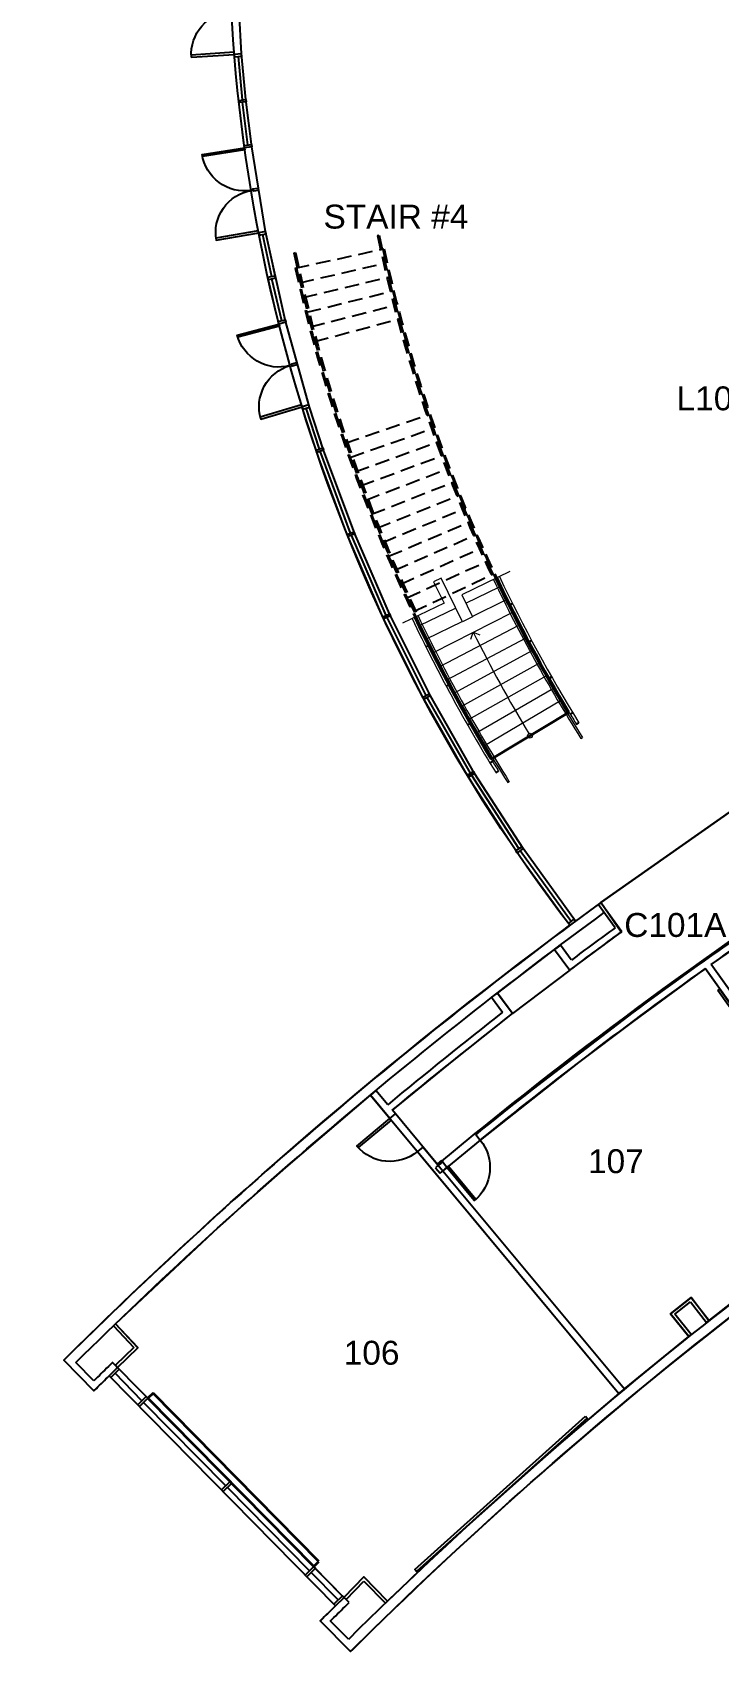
# Model space of a CAD drawing. Header units: inches. Extents: x -60 to 4824, y -1448 to 1233.
# Drawn here: x 381 to 955, y -1448 to -93 of the extents above; entities that cross this region are included whole.
import ezdxf

# ---------------------------------------------------------------- set-up
doc = ezdxf.new("R2010")
doc.units = ezdxf.units.IN
doc.header["$LTSCALE"] = 96
doc.header["$MEASUREMENT"] = 0
doc.linetypes.add('HIDDEN2', pattern=[0.1875, 0.125, -0.0625])
for name, color, linetype, lineweight in [('A-Anno-Note', 3, 'Continuous', 25), ('A-FLOR', 4, 'Continuous', 35), ('A-FLOR-CASE', 3, 'Continuous', 25), ('A-FLOR-HRAL', 1, 'Continuous', 5), ('A-FLOR-STRS', 4, 'Continuous', 13), ('A-FLOR-STRS-ARRW', 1, 'Continuous', 5), ('A-WALL-INTR', 4, 'Continuous', 35)]:
    doc.layers.add(name, color=color, linetype=linetype, lineweight=lineweight)
for name, color, linetype in [('A-DOOR', 4, 'Continuous'), ('A-FLOR-STRS-OVHD', 2, 'HIDDEN2'), ('A-GLAZ', 3, 'Continuous'), ('A-WALL', 5, 'Continuous'), ('A-WALL-JAMB', 6, 'Continuous'), ('POLYGONS', 1, 'Continuous')]:
    doc.layers.add(name, color=color, linetype=linetype)
doc.styles.get("Standard").update_dxf_attribs({"font": 'arial.ttf'})

# ---------------------------------------------------------------- blocks, each defined once
blk = doc.blocks.new('*U113')
at = {"linetype": 'ByBlock', "lineweight": -2}
for p, q in [((6, -5), (6, 5)), ((6, 5), (6, 5)), ((276, 5), (276, -5)), ((276, 5), (276, 5)), ((0, -5), (6, -5)), ((276, -5), (282, -5))]:
    blk.add_line(p, q, dxfattribs=at)
at = {"lineweight": -2}
for p, q in [((6, -5), (6, 5)), ((6, 5), (6, 5)), ((276, 5), (276, -5)), ((276, 5), (276, 5)), ((0, -5), (6, -5)), ((276, -5), (282, -5))]:
    blk.add_line(p, q, dxfattribs=at)
blk = doc.blocks.new('*U255')
at = {"linetype": 'ByBlock', "lineweight": -2}
for p, q in [((30, 1.2), (6, 1.2)), ((30, -1.2), (30, 1.2)), ((0, -1.2), (30, -1.2))]:
    blk.add_line(p, q, dxfattribs=at)
at = {"lineweight": -2}
for p, q in [((30, 1.2), (6, 1.2)), ((30, -1.2), (30, 1.2)), ((0, -1.2), (30, -1.2))]:
    blk.add_line(p, q, dxfattribs=at)
blk = doc.blocks.new('*U259')
at = {"linetype": 'ByBlock', "lineweight": -2}
for p, q in [((19.4, 1.2), (-2.5, 1.2)), ((0, -1.3), (16.9, -1.3))]:
    blk.add_line(p, q, dxfattribs=at)
at = {"lineweight": -2}
for p, q in [((19.4, 1.2), (-2.5, 1.2)), ((0, -1.3), (16.9, -1.3))]:
    blk.add_line(p, q, dxfattribs=at)
blk = doc.blocks.new('*U260')
at = {"linetype": 'ByBlock', "lineweight": -2}
for p, q in [((23.2, 0), (1.3, 0)), ((23.2, -2.5), (23.2, 0)), ((-1.3, -2.5), (23.2, -2.5))]:
    blk.add_line(p, q, dxfattribs=at)
at = {"lineweight": -2}
for p, q in [((23.2, 0), (1.3, 0)), ((23.2, -2.5), (23.2, 0)), ((-1.3, -2.5), (23.2, -2.5))]:
    blk.add_line(p, q, dxfattribs=at)
blk = doc.blocks.new('*U334')
at = {"linetype": 'ByBlock', "lineweight": -2}
for p, q in [((0, 3), (0, -3)), ((263.5, 3), (0, 3)), ((263.5, -3), (263.5, 3)), ((299.5, 3), (325, 3)), ((299.5, 3), (299.5, -3)), ((325, -3), (325, 3)), ((0, -3), (263.5, -3)), ((299.5, -3), (303.5, -3)), ((309.5, -3), (325, -3))]:
    blk.add_line(p, q, dxfattribs=at)
at = {"lineweight": -2}
for p, q in [((0, 3), (0, -3)), ((263.5, 3), (0, 3)), ((263.5, -3), (263.5, 3)), ((299.5, 3), (325, 3)), ((299.5, 3), (299.5, -3)), ((325, -3), (325, 3)), ((0, -3), (263.5, -3)), ((299.5, -3), (303.5, -3)), ((309.5, -3), (325, -3))]:
    blk.add_line(p, q, dxfattribs=at)
blk = doc.blocks.new('*U335')
at = {"linetype": 'ByBlock', "lineweight": -2}
for p, q in [((237.5, 3), (0, 3)), ((237.5, -3), (237.5, 3)), ((0, -3), (237.5, -3))]:
    blk.add_line(p, q, dxfattribs=at)
at = {"lineweight": -2}
for p, q in [((237.5, 3), (0, 3)), ((237.5, -3), (237.5, 3)), ((0, -3), (237.5, -3))]:
    blk.add_line(p, q, dxfattribs=at)
blk = doc.blocks.new('*U336')
at = {"linetype": 'ByBlock', "lineweight": -2}
for p, q in [((0, 0), (0, -2.5)), ((22, 0), (0, 0)), ((0, -2.5), (24.5, -2.5))]:
    blk.add_line(p, q, dxfattribs=at)
at = {"lineweight": -2}
for p, q in [((0, 0), (0, -2.5)), ((22, 0), (0, 0)), ((0, -2.5), (24.5, -2.5))]:
    blk.add_line(p, q, dxfattribs=at)
blk = doc.blocks.new('*U341')
at = {"linetype": 'ByBlock', "lineweight": -2}
for p, q in [((557, 41), (557.9, 35.1)), ((565.3, 36.2), (564.4, 42.1)), ((522.2, 30), (521.4, 35.9)), ((7.5, -6), (7.5, 0)), ((43.5, 0.2), (43.5, -5.8))]:
    blk.add_line(p, q, dxfattribs=at)
at = {"lineweight": -2}
for p, q in [((557, 41), (557.9, 35.1)), ((565.3, 36.2), (564.4, 42.1)), ((522.2, 30), (521.4, 35.9)), ((7.5, -6), (7.5, 0)), ((43.5, 0.2), (43.5, -5.8))]:
    blk.add_line(p, q, dxfattribs=at)
at = {"linetype": 'ByBlock', "lineweight": -2, "extrusion": (0, 0, -1)}
for start, end in [(261.467, 261.5797), (262.1219, 265.6883), (269.8878, 269.9548), (265.7787, 269.3455)]:
    blk.add_arc((0, 3804), 3804, start, end, dxfattribs=at)
at = {"lineweight": -2, "extrusion": (0, 0, -1)}
for start, end in [(261.467, 261.5797), (262.1219, 265.6883), (269.8878, 269.9548), (265.7787, 269.3455)]:
    blk.add_arc((0, 3804), 3804, start, end, dxfattribs=at)
at = {"linetype": 'ByBlock', "lineweight": -2}
for start, end in [(274.2665, 277.8785), (278.4199, 278.533), (270.654, 274.2665), (270.0451, 270.1127)]:
    blk.add_arc((0, 3804), 3810, start, end, dxfattribs=at)
at = {"lineweight": -2}
for start, end in [(274.2665, 277.8785), (278.4199, 278.533), (270.654, 274.2665), (270.0451, 270.1127)]:
    blk.add_arc((0, 3804), 3810, start, end, dxfattribs=at)
blk = doc.blocks.new('*U167')
at = {"linetype": 'ByBlock', "lineweight": -2}
for p, q in [((0, 2.5), (0, 0)), ((27.5, 2.5), (0, 2.5)), ((0, 0), (25, 0))]:
    blk.add_line(p, q, dxfattribs=at)
at = {"lineweight": -2}
for p, q in [((0, 2.5), (0, 0)), ((27.5, 2.5), (0, 2.5)), ((0, 0), (25, 0))]:
    blk.add_line(p, q, dxfattribs=at)
blk = doc.blocks.new('*U168')
at = {"linetype": 'ByBlock', "lineweight": -2}
for p, q in [((-2.5, 0), (21.4, 0)), ((21.4, 2.5), (0.1, 2.5)), ((21.4, 0), (21.4, 2.5))]:
    blk.add_line(p, q, dxfattribs=at)
at = {"lineweight": -2}
for p, q in [((-2.5, 0), (21.4, 0)), ((21.4, 2.5), (0.1, 2.5)), ((21.4, 0), (21.4, 2.5))]:
    blk.add_line(p, q, dxfattribs=at)
blk = doc.blocks.new('*U169')
at = {"linetype": 'ByBlock', "lineweight": -2}
for p, q in [((28.3, 2.5), (-0.1, 2.5)), ((28.3, 0), (28.3, 2.5)), ((2.5, 0), (28.3, 0))]:
    blk.add_line(p, q, dxfattribs=at)
at = {"lineweight": -2}
for p, q in [((28.3, 2.5), (-0.1, 2.5)), ((28.3, 0), (28.3, 2.5)), ((2.5, 0), (28.3, 0))]:
    blk.add_line(p, q, dxfattribs=at)
blk = doc.blocks.new('*U397')
at = {"linetype": 'ByBlock', "lineweight": -2}
for p, q in [((52.8, 0.5), (49.3, 0.4)), ((0, 0), (-1.3, 0))]:
    blk.add_line(p, q, dxfattribs=at)
at = {"lineweight": -2}
for p, q in [((52.8, 0.5), (49.3, 0.4)), ((0, 0), (-1.3, 0))]:
    blk.add_line(p, q, dxfattribs=at)
at = {"linetype": 'ByBlock', "lineweight": -2, "extrusion": (0, 0, -1)}
blk.add_arc((0, 2963.7), 2963.7, 269.047, 270, dxfattribs=at)
at = {"lineweight": -2, "extrusion": (0, 0, -1)}
blk.add_arc((0, 2963.7), 2963.7, 269.047, 270, dxfattribs=at)
at = {"linetype": 'ByBlock', "lineweight": -2}
blk.add_arc((0, 2963.7), 2969.7, 270.0237, 270.9029, dxfattribs=at)
at = {"lineweight": -2}
blk.add_arc((0, 2963.7), 2969.7, 270.0237, 270.9029, dxfattribs=at)
blk = doc.blocks.new('*U452')
at = {"linetype": 'ByBlock', "lineweight": -2}
for p, q in [((0, 0), (-5, 0)), ((20, -5.9), (23, -5.9))]:
    blk.add_line(p, q, dxfattribs=at)
at = {"lineweight": -2}
for p, q in [((0, 0), (-5, 0)), ((20, -5.9), (23, -5.9))]:
    blk.add_line(p, q, dxfattribs=at)
at = {"linetype": 'ByBlock', "lineweight": -2, "extrusion": (0, 0, -1)}
blk.add_arc((0, 3588), 3588, 269.7285, 270, dxfattribs=at)
at = {"lineweight": -2, "extrusion": (0, 0, -1)}
blk.add_arc((0, 3588), 3588, 269.7285, 270, dxfattribs=at)
at = {"linetype": 'ByBlock', "lineweight": -2}
blk.add_arc((0, 3588), 3594, 270.0798, 270.3194, dxfattribs=at)
at = {"lineweight": -2}
blk.add_arc((0, 3588), 3594, 270.0798, 270.3194, dxfattribs=at)
blk = doc.blocks.new('*U453')
at = {"linetype": 'ByBlock', "lineweight": -2}
for p, q in [((21.5, 3), (0, 3)), ((-6, -3), (30, -3))]:
    blk.add_line(p, q, dxfattribs=at)
at = {"lineweight": -2}
for p, q in [((21.5, 3), (0, 3)), ((-6, -3), (30, -3))]:
    blk.add_line(p, q, dxfattribs=at)
blk = doc.blocks.new('*U470')
at = {"linetype": 'ByBlock', "lineweight": -2}
for p, q in [((21.5, 3), (0, 3)), ((-8.5, -3), (27.5, -3))]:
    blk.add_line(p, q, dxfattribs=at)
at = {"lineweight": -2}
for p, q in [((21.5, 3), (0, 3)), ((-8.5, -3), (27.5, -3))]:
    blk.add_line(p, q, dxfattribs=at)
blk = doc.blocks.new('*U471')
at = {"linetype": 'ByBlock', "lineweight": -2}
for p, q in [((583.1, 35.3), (586.1, 35.8)), ((0, 0), (0, -8.5))]:
    blk.add_line(p, q, dxfattribs=at)
at = {"lineweight": -2}
for p, q in [((583.1, 35.3), (586.1, 35.8)), ((0, 0), (0, -8.5))]:
    blk.add_line(p, q, dxfattribs=at)
at = {"linetype": 'ByBlock', "lineweight": -2, "extrusion": (0, 0, -1)}
blk.add_arc((0, 3891.5), 3891.5, 261.4448, 270, dxfattribs=at)
at = {"lineweight": -2, "extrusion": (0, 0, -1)}
blk.add_arc((0, 3891.5), 3891.5, 261.4448, 270, dxfattribs=at)
at = {"linetype": 'ByBlock', "lineweight": -2}
blk.add_arc((0, 3891.5), 3900, 270, 278.5994, dxfattribs=at)
at = {"lineweight": -2}
blk.add_arc((0, 3891.5), 3900, 270, 278.5994, dxfattribs=at)
blk = doc.blocks.new('*U484')
at = {"linetype": 'ByBlock', "lineweight": -2}
for p, q in [((23, 0.1), (20, 0.1)), ((-5, -6), (0, -6))]:
    blk.add_line(p, q, dxfattribs=at)
at = {"lineweight": -2}
for p, q in [((23, 0.1), (20, 0.1)), ((-5, -6), (0, -6))]:
    blk.add_line(p, q, dxfattribs=at)
at = {"linetype": 'ByBlock', "lineweight": -2, "extrusion": (0, 0, -1)}
blk.add_arc((0, 3864), 3864, 269.7034, 269.9259, dxfattribs=at)
at = {"lineweight": -2, "extrusion": (0, 0, -1)}
blk.add_arc((0, 3864), 3864, 269.7034, 269.9259, dxfattribs=at)
at = {"linetype": 'ByBlock', "lineweight": -2}
blk.add_arc((0, 3864), 3870, 270, 270.2518, dxfattribs=at)
at = {"lineweight": -2}
blk.add_arc((0, 3864), 3870, 270, 270.2518, dxfattribs=at)
blk = doc.blocks.new('*U485')
at = {"linetype": 'ByBlock', "lineweight": -2}
for p, q in [((0, 2.5), (0, 0)), ((21.2, 2.5), (0, 2.5)), ((0, 0), (23.7, 0))]:
    blk.add_line(p, q, dxfattribs=at)
at = {"lineweight": -2}
for p, q in [((0, 2.5), (0, 0)), ((21.2, 2.5), (0, 2.5)), ((0, 0), (23.7, 0))]:
    blk.add_line(p, q, dxfattribs=at)
blk = doc.blocks.new('*U36')
at = {"linetype": 'ByBlock', "lineweight": -2, "extrusion": (0, 0, -1)}
blk.add_arc((0, 4212.5), 4212.5, 268.2448, 270, dxfattribs=at)
at = {"lineweight": -2, "extrusion": (0, 0, -1)}
blk.add_arc((0, 4212.5), 4212.5, 268.2448, 270, dxfattribs=at)
at = {"linetype": 'ByBlock', "lineweight": -2}
blk.add_arc((0, 4212.5), 4218.5, 270.0796, 271.7553, dxfattribs=at)
at = {"lineweight": -2}
blk.add_arc((0, 4212.5), 4218.5, 270.0796, 271.7553, dxfattribs=at)
blk = doc.blocks.new('*U37')
at = {"linetype": 'ByBlock', "lineweight": -2}
for p, q in [((21.5, 3), (5.9, 3)), ((21.5, -3), (21.5, 3)), ((0, -3), (21.5, -3))]:
    blk.add_line(p, q, dxfattribs=at)
at = {"lineweight": -2}
for p, q in [((21.5, 3), (5.9, 3)), ((21.5, -3), (21.5, 3)), ((0, -3), (21.5, -3))]:
    blk.add_line(p, q, dxfattribs=at)
blk = doc.blocks.new('*U38')
at = {"linetype": 'ByBlock', "lineweight": -2}
for p, q in [((21.5, 3), (0, 3)), ((21.5, -3), (21.5, 3)), ((6.1, -3), (21.5, -3))]:
    blk.add_line(p, q, dxfattribs=at)
at = {"lineweight": -2}
for p, q in [((21.5, 3), (0, 3)), ((21.5, -3), (21.5, 3)), ((6.1, -3), (21.5, -3))]:
    blk.add_line(p, q, dxfattribs=at)
blk = doc.blocks.new('*U42')
at = {"linetype": 'ByBlock', "lineweight": -2}
for p, q in [((0, 3), (0, -3)), ((197.8, 3), (0, 3)), ((197.8, -3), (197.8, 3)), ((0, -3), (197.8, -3))]:
    blk.add_line(p, q, dxfattribs=at)
at = {"lineweight": -2}
for p, q in [((0, 3), (0, -3)), ((197.8, 3), (0, 3)), ((197.8, -3), (197.8, 3)), ((0, -3), (197.8, -3))]:
    blk.add_line(p, q, dxfattribs=at)
blk = doc.blocks.new('*U43')
at = {"linetype": 'ByBlock', "lineweight": -2}
for p, q in [((764.5, 83.1), (761.6, 82.5)), ((0, 0), (0, -8.5))]:
    blk.add_line(p, q, dxfattribs=at)
at = {"lineweight": -2}
for p, q in [((764.5, 83.1), (761.6, 82.5)), ((0, 0), (0, -8.5))]:
    blk.add_line(p, q, dxfattribs=at)
at = {"linetype": 'ByBlock', "lineweight": -2, "extrusion": (0, 0, -1)}
blk.add_arc((0, 3558), 3558, 257.6407, 270, dxfattribs=at)
at = {"lineweight": -2, "extrusion": (0, 0, -1)}
blk.add_arc((0, 3558), 3558, 257.6407, 270, dxfattribs=at)
at = {"linetype": 'ByBlock', "lineweight": -2}
blk.add_arc((0, 3558), 3566.5, 270, 282.3105, dxfattribs=at)
at = {"lineweight": -2}
blk.add_arc((0, 3558), 3566.5, 270, 282.3105, dxfattribs=at)

msp = doc.modelspace()

# ---------------------------------------------------------------- linework, layer by layer
at = {"layer": 'A-DOOR', "linetype": 'Continuous', "lineweight": -3}
for points in [[(549.5, -111.5), (549.4, -109.8), (513.5, -112.2), (513.6, -113.9)], [(558.1, -189.8), (558.4, -191.5), (522.8, -196.9), (522.5, -195.2)], [(569.9, -260.8), (569.5, -259.1), (534.1, -265.4), (534.4, -267.1)], [(586.8, -337.2), (587.3, -338.9), (552.5, -348.1), (552, -346.4)], [(606.2, -406.5), (605.7, -404.8), (571.2, -415), (571.7, -416.7)]]:
    msp.add_lwpolyline(points, close=True, dxfattribs=at)
at = {"layer": 'A-DOOR', "linetype": 'ByBlock', "lineweight": -2}
for points in [[(679.6, -1002), (680.7, -1003.4), (653.1, -1026.4), (651.9, -1025.1)], [(727.3, -1043), (728.7, -1041.9), (751.5, -1069.7), (750.2, -1070.8)]]:
    msp.add_lwpolyline(points, close=True, dxfattribs=at)
at = {"layer": 'A-DOOR', "linetype": 'Continuous', "lineweight": -3, "extrusion": (-5.70602e-28, 3.52768e-27, -1)}
msp.add_arc((-549.5, -111.5), 36, 356.1055, 86.1082, dxfattribs=at)
at = {"layer": 'A-DOOR', "linetype": 'Continuous', "lineweight": -3, "extrusion": (2.04603e-28, -3.56236e-27, -1)}
msp.add_arc((-558.1, -189.8), 36, 261.3618, 351.3645, dxfattribs=at)
at = {"layer": 'A-DOOR', "linetype": 'Continuous', "lineweight": -3, "extrusion": (-9.44044e-28, 3.38604e-27, -1)}
msp.add_arc((-569.9, -260.8), 36, 349.8508, 79.8536, dxfattribs=at)
at = {"layer": 'A-DOOR', "linetype": 'Continuous', "lineweight": -3, "extrusion": (6.374e-28, -3.70428e-27, -1)}
msp.add_arc((-586.8, -337.2), 36, 255.1192, 345.122, dxfattribs=at)
at = {"layer": 'A-DOOR', "linetype": 'Continuous', "lineweight": -3, "extrusion": (-1.29748e-27, 3.22536e-27, -1)}
msp.add_arc((-606.2, -406.5), 36, 343.6169, 73.6196, dxfattribs=at)
at = {"layer": 'A-DOOR', "linetype": 'ByBlock', "lineweight": -2, "extrusion": (0, 0, -1)}
for centre, start, end in [((-679.6, -1002), 230.2393, 320.2393), ((-727.3, -1043), 140.623, 230.623)]:
    msp.add_arc(centre, 36, start, end, dxfattribs=at)
at = {"layer": 'A-FLOR'}
msp.add_lwpolyline([(764.3, -701.3), (829.4, -662)], dxfattribs=at)
for radius, start in [(1280.9, 205.4116), (1356.9, 205.4285)]:
    msp.add_arc((1925.9, 0), radius, start, 211.1208, dxfattribs=at)
at = {"layer": 'A-FLOR-CASE'}
msp.add_lwpolyline([(830.1, -877.9), (782.2, -914.3)], dxfattribs=at)
for points in [[(954, -894.9), (955.6, -893.7), (1066.7, -1050.4), (1065, -1051.5)], [(843.3, -1251.3), (844.7, -1252.8), (701.8, -1381.1), (700.5, -1379.6)]]:
    msp.add_lwpolyline(points, close=True, dxfattribs=at)
at = {"layer": 'A-FLOR-HRAL'}
for centre, radius, start, end in [((1925.9, 0), 1278.4, 205.411, 211.6586), ((1925.9, 0), 1359.4, 205.429, 211.6265), ((1921.7, -2.6), 1275.9, 211.1202, 211.6591), ((1925.9, 0), 1356.9, 211.1208, 211.6275)]:
    msp.add_arc(centre, radius, start, end, dxfattribs=at)
at = {"layer": 'A-FLOR-STRS'}
for p, q in [((839.4, -684), (840.7, -683.3)), ((778.2, -721), (779.4, -720.2))]:
    msp.add_line(p, q, dxfattribs=at)
for points in [[(743.1, -570.8), (771.4, -557.2)], [(748.4, -581.9), (776.7, -567.9)], [(704.8, -589.3), (734.6, -574.9)], [(716, -612.1), (782, -578.7)], [(710.3, -600.7), (740, -586)], [(721.8, -623.4), (787.5, -589.3)], [(727.7, -634.6), (793.1, -600)], [(733.6, -645.8), (798.7, -610.5)], [(739.7, -656.9), (804.5, -621)], [(745.9, -668), (810.3, -631.5)], [(752.2, -679), (816.3, -641.9)], [(758.6, -689.9), (822.3, -652.3)]]:
    msp.add_lwpolyline(points, dxfattribs=at)
for points in [[(780.1, -572.5), (782.3, -571.4), (782.1, -570.9), (779.8, -572)], [(709.8, -607.6), (712.1, -606.4), (711.8, -606), (709.6, -607.1)], [(796, -603.4), (798.3, -602.3), (798, -601.8), (795.8, -603)], [(812.9, -634), (815, -632.7), (814.8, -632.3), (812.6, -633.5)], [(726.8, -640.4), (729, -639.2), (728.8, -638.8), (726.6, -640)], [(830.5, -664), (832.7, -662.7), (832.4, -662.3), (830.3, -663.6)], [(744.7, -672.8), (746.8, -671.6), (746.6, -671.1), (744.4, -672.4)], [(835.6, -672.3), (837.7, -671), (837.5, -670.6), (835.3, -671.9)], [(763.4, -704.7), (765.5, -703.4), (765.3, -702.9), (763.1, -704.2)], [(768.4, -712.9), (770.5, -711.6), (770.3, -711.1), (768.1, -712.4)]]:
    msp.add_lwpolyline(points, close=True, dxfattribs=at)
for radius, start, end in [(1283.9, 205.4123, 212.1918), (1282.4, 205.4119, 212.1931), (1281.9, 205.4118, 211.1208), (1355.9, 205.4283, 211.1208), (1355.4, 205.4282, 212.1353), (1353.9, 205.4278, 212.1364)]:
    msp.add_arc((1925.9, 0), radius, start, end, dxfattribs=at)
at = {"layer": 'A-FLOR-STRS-ARRW'}
for points in [[(779.9, -544.4), (739.7, -563.7), (748.6, -582.3), (740.2, -586.3), (722.6, -549.8), (716.2, -552.9), (724.9, -570.9), (690.1, -587.6)], [(747.3, -600.9), (749.3, -595.2), (754.9, -597.2)]]:
    msp.add_lwpolyline(points, dxfattribs=at)
msp.add_circle((796.8, -681.7), 2, dxfattribs=at)
msp.add_arc((2049.6, 62.9), 1457.4, 206.8427, 210.6442, dxfattribs=at)
at = {"layer": 'A-FLOR-STRS-OVHD'}
msp.add_line((599.3, -277.8), (600.7, -277.4), dxfattribs=at)
for points in [[(669.2, -263.1), (670.7, -262.8)], [(600.5, -290.5), (674.7, -274.2)], [(604.2, -302.6), (676.3, -286.1)], [(607.1, -315), (679.1, -297.8)], [(610.1, -327.3), (681.9, -309.5)], [(613.2, -339.6), (684.9, -321.1)], [(616.5, -351.9), (687.9, -332.7)], [(642.3, -436.8), (712.3, -413)], [(646.4, -448.8), (716.3, -424.3)], [(650.7, -460.8), (720.3, -435.6)], [(655, -472.7), (724.4, -446.9)], [(659.5, -484.5), (728.6, -458.1)], [(664.1, -496.4), (733, -469.3)], [(668.8, -508.1), (737.4, -480.4)], [(673.6, -519.9), (742, -491.5)], [(678.5, -531.6), (746.6, -502.6)], [(683.6, -543.2), (751.4, -513.6)], [(688.7, -554.8), (756.2, -524.5)], [(693.9, -566.4), (761.2, -535.5)], [(699.3, -577.9), (766.2, -546.3)]]:
    msp.add_lwpolyline(points, dxfattribs=at)
for radius, start, end in [(1283.9, 191.8247, 205.4123), (1282.4, 191.8247, 205.4119), (1355.4, 191.8247, 205.4282), (1353.9, 191.8247, 205.4278), (1281.9, 192.3607, 205.4118), (1280.9, 192.3607, 205.4116), (1356.9, 192.3607, 205.4285), (1355.9, 192.3607, 205.4283)]:
    msp.add_arc((1925.9, 0), radius, start, end, dxfattribs=at)
at = {"layer": 'A-GLAZ', "linetype": 'Continuous', "lineweight": 18}
for p, q in [((786.1, -779.6), (829, -838.8)), ((791, -776.2), (833.7, -835.2))]:
    msp.add_line(p, q, dxfattribs=at)
at = {"layer": 'A-GLAZ', "linetype": 'Continuous', "lineweight": -3}
msp.add_line((788.6, -777.9), (831.3, -837), dxfattribs=at)
at = {"layer": 'A-GLAZ', "linetype": 'ByBlock', "lineweight": 18}
for p, q in [((470.1, -1243.1), (444.8, -1217.4)), ((477.2, -1236.1), (451.9, -1210.4)), ((540.1, -1314.3), (468.7, -1241.7)), ((547.3, -1307.3), (475.8, -1234.6)), ((610.2, -1385.5), (538.7, -1312.9)), ((617.3, -1378.5), (545.9, -1305.9)), ((641.3, -1402.9), (615.9, -1377.1)), ((634.1, -1409.9), (608.8, -1384.1))]:
    msp.add_line(p, q, dxfattribs=at)
at = {"layer": 'A-GLAZ', "linetype": 'ByBlock', "lineweight": -2}
for p, q in [((472.2, -1238.2), (449.8, -1215.3)), ((542.3, -1309.4), (473.6, -1239.6)), ((612.3, -1380.6), (543.7, -1310.8)), ((636.3, -1404.9), (613.8, -1382))]:
    msp.add_line(p, q, dxfattribs=at)
at = {"layer": 'A-GLAZ', "linetype": 'Continuous', "lineweight": 18}
for points in [[(553.2, -150), (549.7, -113.5)], [(559.1, -149.3), (555.7, -113)], [(553.4, -151.9), (557.8, -187.8)], [(563.8, -187), (559.3, -151.3)], [(577.6, -298.1), (570.2, -262.8)], [(583.4, -296.8), (576.1, -261.6)], [(578, -300.1), (586.3, -335.2)], [(592.1, -333.8), (583.9, -298.8)], [(606.8, -408.4), (617.9, -442.8)], [(612.5, -406.7), (623.6, -440.9)], [(618.6, -444.7), (643.9, -513.3)], [(649.5, -511), (624.2, -442.8)], [(679.2, -579.7), (650.2, -512.9)], [(644.7, -515.1), (673.7, -582.2)], [(712.5, -646.6), (680, -581.5)], [(674.6, -584), (707.2, -649.4)], [(749.5, -711.6), (713.5, -648.4)], [(708.2, -651.2), (744.4, -714.7)], [(745.4, -716.5), (785, -777.9)], [(789.9, -774.6), (750.5, -713.3)]]:
    msp.add_lwpolyline(points, dxfattribs=at)
at = {"layer": 'A-GLAZ', "linetype": 'Continuous', "lineweight": -3}
for points in [[(552.7, -113.3), (556.1, -149.6)], [(560.9, -187.3), (556.4, -151.6)], [(573.2, -262.2), (580.5, -297.5)], [(589.2, -334.5), (580.9, -299.4)], [(620.8, -441.8), (609.7, -407.5)], [(646.7, -512.1), (621.4, -443.7)], [(676.4, -581), (647.5, -514)], [(709.9, -648), (677.3, -582.8)], [(746.9, -713.2), (710.8, -649.8)], [(787.4, -776.2), (748, -714.9)]]:
    msp.add_lwpolyline(points, dxfattribs=at)
at = {"layer": 'A-WALL'}
msp.add_arc((3154.6, -3972), 3811, 122.7411, 129.1059, dxfattribs=at)
at = {"layer": 'A-WALL-INTR'}
for p, q in [((751.4, -1015.5), (750.7, -1014.7)), ((723.5, -1038.4), (722.9, -1037.6))]:
    msp.add_line(p, q, dxfattribs=at)
msp.add_arc((3154.6, -3972), 3811, 129.6481, 129.7156, dxfattribs=at)
at = {"layer": 'A-WALL-JAMB', "linetype": 'Continuous', "lineweight": -3}
for points in [[(555.7, -113), (555.5, -111), (549.5, -111.5), (549.7, -113.5)], [(559.1, -149.3), (559.3, -151.3), (553.4, -151.9), (553.2, -150)], [(563.8, -187), (564.1, -189), (558.1, -189.8), (557.8, -187.8)], [(569.3, -223.4), (569.6, -225.4), (565.4, -226.1), (565.1, -224.1)], [(576.1, -261.6), (575.7, -259.7), (569.9, -260.8), (570.2, -262.8)], [(583.4, -296.8), (583.9, -298.8), (578, -300.1), (577.6, -298.1)], [(592.1, -333.8), (592.6, -335.7), (586.8, -337.2), (586.3, -335.2)], [(601.5, -369.4), (602.1, -371.3), (598, -372.5), (597.5, -370.5)], [(612.5, -406.7), (611.9, -404.7), (606.2, -406.5), (606.8, -408.4)], [(623.6, -440.9), (624.2, -442.8), (618.6, -444.7), (617.9, -442.8)], [(649.5, -511), (650.2, -512.9), (644.7, -515.1), (643.9, -513.3)], [(679.2, -579.7), (680, -581.5), (674.6, -584), (673.7, -582.2)], [(712.5, -646.6), (713.5, -648.4), (708.2, -651.2), (707.2, -649.4)], [(749.5, -711.6), (750.5, -713.3), (745.4, -716.5), (744.4, -714.7)], [(789.9, -774.6), (791, -776.2), (786.1, -779.6), (785, -777.9)], [(833.7, -835.2), (834.9, -836.8), (830.2, -840.4), (829, -838.8)]]:
    msp.add_lwpolyline(points, close=True, dxfattribs=at)
at = {"layer": 'A-WALL-JAMB', "linetype": 'ByBlock', "lineweight": -2}
for points in [[(446.2, -1218.8), (444.8, -1217.4), (451.9, -1210.4), (453.3, -1211.8)], [(477.2, -1236.1), (475.8, -1234.6), (468.7, -1241.7), (470.1, -1243.1)], [(468.7, -1241.7), (470.1, -1243.1), (477.2, -1236.1), (475.8, -1234.6)], [(547.3, -1307.3), (545.9, -1305.9), (538.7, -1312.9), (540.1, -1314.3)], [(545.9, -1305.9), (547.3, -1307.3), (540.1, -1314.3), (538.7, -1312.9)], [(610.2, -1385.5), (608.8, -1384.1), (615.9, -1377.1), (617.3, -1378.5)], [(615.9, -1377.1), (617.3, -1378.5), (610.2, -1385.5), (608.8, -1384.1)], [(632.7, -1408.4), (634.1, -1409.9), (641.3, -1402.9), (639.9, -1401.4)]]:
    msp.add_lwpolyline(points, close=True, dxfattribs=at)
at = {"layer": 'POLYGONS'}
msp.add_lwpolyline([(3565.1, -437.8, 0.228247), (646.6, -1448.2), (621.4, -1422.5), (634.2, -1409.9), (444.8, -1217.4), (432, -1230.1), (406.8, -1204.4, -0.035836), (830.1, -840.4, -0.165031), (545, 0)], format="xyb", dxfattribs=at)
at = {"layer": 'POLYGONS', "elevation": 0}
msp.add_lwpolyline([(966.4, -743.7), (855.9, -821.4), (834.9, -836.8), (791, -776.2), (750.5, -713.3), (713.5, -648.4), (679.2, -579.7), (650.2, -512.9), (624.2, -442.8), (612.5, -406.7), (592.1, -333.8), (575.7, -259.7), (564.1, -189), (559.1, -149.3), (555.5, -111), (551.6, -39.5), (551, 0), (1284, 0)], dxfattribs=at)
for points in [[(719.4, -1040.5), (681.7, -995.1), (731.7, -954.3), (782.2, -914.3), (769.5, -897.1), (817.4, -860.5), (830.1, -877.9), (873, -846.1), (855.9, -821.4), (966.4, -743.7), (983.3, -768.5), (1044.2, -728.1), (1049.7, -724.4), (1097.6, -693.9), (1145.6, -664.3), (1176.7, -715.6), (1142.2, -736.8), (1094.1, -767.2), (1093.4, -766.5), (918.6, -885.9), (750.7, -1014.7)], [(948.3, -873.1), (1045.8, -806), (1145.4, -741.9), (1179.8, -720.7), (1290.3, -902.8), (1264.2, -918.8), (1277.1, -939.7), (1242.9, -961.1), (1229.8, -940.4), (1183.3, -970.2), (1196.7, -991), (1086.2, -1066.5)], [(943.4, -876.6), (883.2, -920.6), (837.4, -955.2), (755.2, -1020.2), (723.9, -1045.9), (875.8, -1228.4), (929.7, -1184.5), (914.3, -1165.5), (931.5, -1151.9), (946.5, -1171.2), (977.7, -1146.9), (1028.8, -1108.2), (1081.3, -1070)], [(677.6, -1406), (657.8, -1385.7), (641.2, -1402.8), (451.9, -1210.4), (468.9, -1193.9), (450.2, -1173.8), (540.5, -1089.2), (592.5, -1043), (663.3, -982.4), (871.2, -1232.3), (824.6, -1271.9), (779.5, -1311.8), (743.3, -1344.2), (712.1, -1373.2)]]:
    msp.add_lwpolyline(points, close=True, dxfattribs=at)

# ---------------------------------------------------------------- block references
at = {"layer": 'A-WALL'}
for name, p, rotation in [('*U341', (1182.4, -719.2), 211.2277560206475), ('*U471', (858.9, -829.8), 216.1512572494749), ('*U255', (872.5, -846.5), 125.8770954081009), ('*U397', (872.5, -846.5), 216.0882307881325), ('*U38', (832.5, -876.1), 126.1147911587032), ('*U335', (945.9, -874.9), 305.4942601779215), ('*U37', (779.8, -916.1), 126.5687636828474), ('*U36', (782.2, -914.3), 217.9193355974936), ('*U43', (1247.5, -968.3), 212.4120337373722), ('*U334', (873.5, -1230.4), 129.7607495954022), ('*U259', (917, -1164.9), 38.42630271575286), ('*U260', (917, -1164.9), 309.0940419322284), ('*U336', (944.5, -1172.8), 127.7532029156557), ('*U167', (448.4, -1175.5), 313.072685239871), ('*U485', (451.9, -1210.4), 44.21863687439901), ('*U470', (414.9, -1208.3), 314.5297982605544), ('*U484', (448.4, -1213.9), 224.4556577384085), ('*U113', (641.9, -1410.7), 134.5297982605659), ('*U168', (656.1, -1387.5), 225.8862654599951), ('*U169', (656.1, -1387.5), 314.2165774997317), ('*U452', (641.9, -1410.7), 224.44995461774), ('*U453', (627.7, -1424.7), 314.5297982605658)]:
    msp.add_blockref(name, p, dxfattribs=dict(at, rotation=rotation))
at = {"layer": 'A-WALL-INTR', "rotation": 134.5297982605521}
msp.add_blockref('*U42', (618.1, -1375), dxfattribs=at)

# ---------------------------------------------------------------- texts
at = {"layer": 'A-Anno-Note', "char_height": 20, "attachment_point": 1}
for s, insert in [('{\\fArial|b0|i0|c0|p34;STAIR #4}', (624.1, -237.3)), ('{\\fArial|b0|i0|c0|p34;L101}', (919.4, -389.4)), ('{\\fArial|b0|i0|c0|p34;C101A}', (875.6, -830.1)), ('{\\fArial|b0|i0|c0|p34;107}', (845.3, -1027.8)), ('{\\fArial|b0|i0|c0|p34;106}', (641, -1188.1))]:
    msp.add_mtext(s, dxfattribs=dict(at, insert=insert))

doc.saveas('drawing.dxf')
